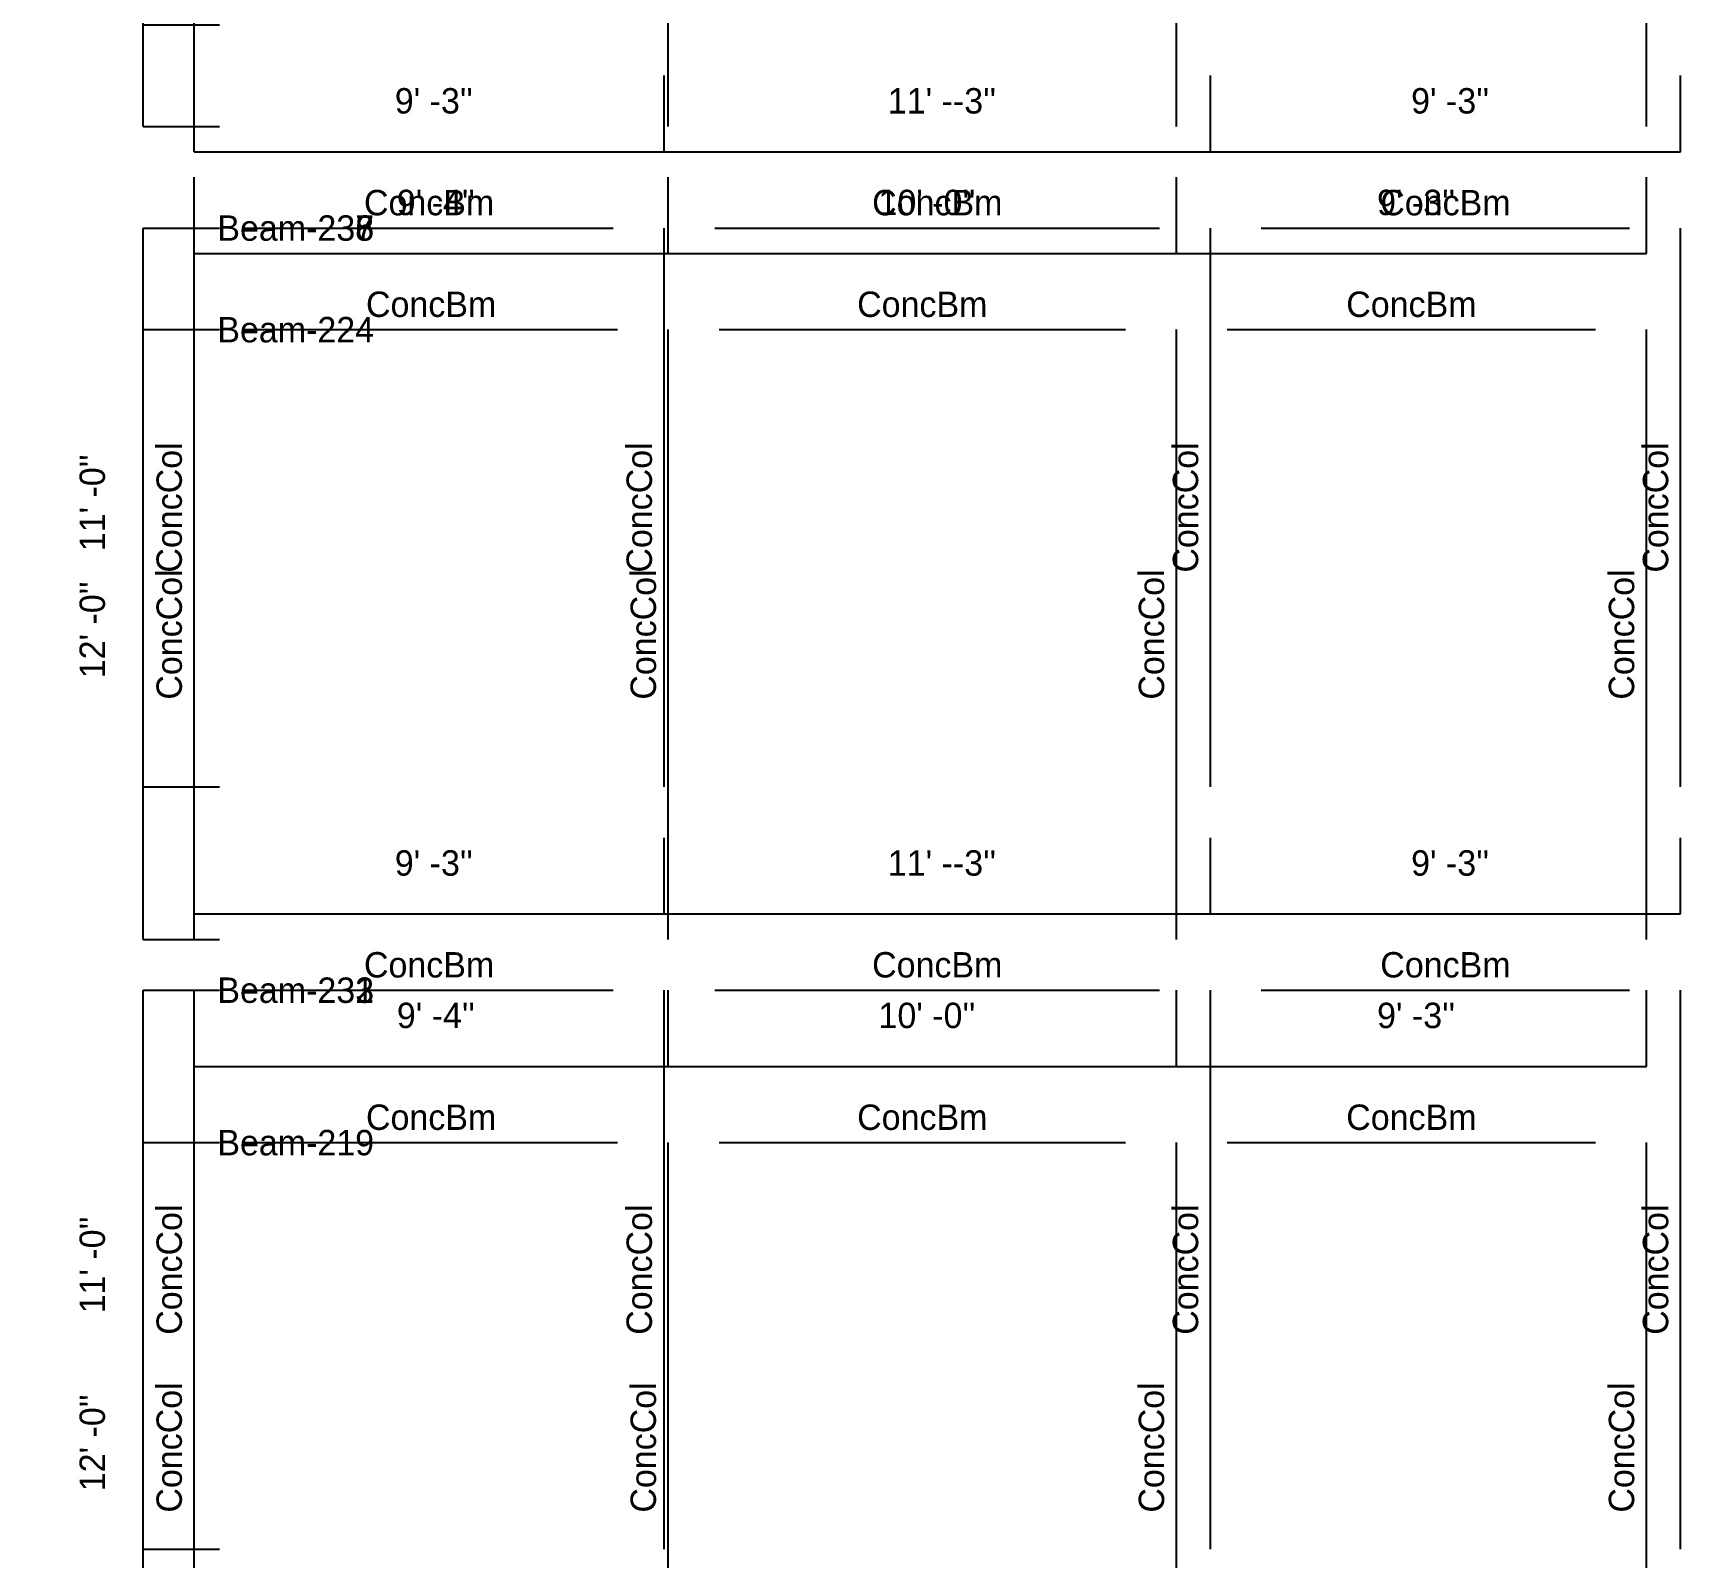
# Model space of a CAD drawing. Extents: x -38 to 2998, y -195 to 11529.
# Drawn here: x -38 to 355.8, y 7966 to 8326 of the extents above; entities that cross this region are included whole.
import ezdxf
from ezdxf.enums import TextEntityAlignment as Align

# ---------------------------------------------------------------- set-up
doc = ezdxf.new("R2010")
doc.units = 0
doc.header["$MEASUREMENT"] = 0
doc.layers.get('0').update_dxf_attribs({"linetype": 'CONTINUOUS'})
for name, color, linetype in [('CENTERLINES', 7, 'CONTINUOUS'), ('DIMENSIONS', 4, 'CONTINUOUS'), ('TEXT', 5, 'CONTINUOUS')]:
    doc.layers.add(name, color=color, linetype=linetype)
doc.dimstyles.get("Standard").update_dxf_attribs({"dimtxt": 0.18, "dimasz": 0.18, "dimexe": 0.18, "dimexo": 0.0625, "dimgap": 0.09, "dimtad": 0, "dimtih": 1, "dimtoh": 1, "dimdec": 4, "dimzin": 0, "dimtxsty": 'STANDARD', "dimcen": 0.09, "dimazin": 3, "dimtfac": 1, "dimtdec": 4, "dimtofl": 0, "dimtmove": 0, "dimatfit": 3, "dimtolj": 1, "dimtzin": 0})

# ---------------------------------------------------------------- blocks, each defined once
blk = doc.blocks.new('*D7965')
at = {"color": 1, "linetype": 'BYBLOCK'}
for points in [[(-8.29, 8060.29), (-7.23, 8059.23), (-16.77, 8068.77), (-15.71, 8067.71)], [(-8.29, 7916.29), (-7.23, 7915.23), (-16.77, 7924.77), (-15.71, 7923.71)]]:
    blk.add_solid(points, dxfattribs=at)
at = {"layer": 'DIMENSIONS', "color": 9, "linetype": 'BYBLOCK'}
for p, q in [((-12, 8064), (6, 8064)), ((-12, 7920), (6, 7920))]:
    blk.add_line(p, q, dxfattribs=at)
at = {"layer": 'DIMENSIONS', "color": 0, "linetype": 'BYBLOCK'}
blk.add_line((-12, 7920), (-12, 8064), dxfattribs=at)
at = {"layer": 'DIMENSIONS', "color": 0, "linetype": 'BYBLOCK', "insert": (-24, 7992), "char_height": 6, "attachment_point": 5, "rotation": 90}
blk.add_mtext("\\A1; 12' -0''", dxfattribs=at)
blk = doc.blocks.new('*D7966')
at = {"color": 1, "linetype": 'BYBLOCK'}
for points in [[(4.77, 8086.77), (3.71, 8085.71), (-3.71, 8078.29), (-4.77, 8077.23)], [(116.73, 8086.77), (115.67, 8085.71), (108.25, 8078.29), (107.19, 8077.23)]]:
    blk.add_solid(points, dxfattribs=at)
at = {"layer": 'DIMENSIONS', "color": 9, "linetype": 'BYBLOCK'}
for p, q in [((0, 8082), (0, 8100)), ((111.96, 8082), (111.96, 8100))]:
    blk.add_line(p, q, dxfattribs=at)
at = {"layer": 'DIMENSIONS', "color": 0, "linetype": 'BYBLOCK'}
blk.add_line((0, 8082), (111.96, 8082), dxfattribs=at)
at = {"layer": 'DIMENSIONS', "color": 0, "linetype": 'BYBLOCK', "insert": (55.98, 8094), "char_height": 6, "attachment_point": 5}
blk.add_mtext("\\A1; 9' -4''", dxfattribs=at)
blk = doc.blocks.new('*D7967')
at = {"color": 1, "linetype": 'BYBLOCK'}
for points in [[(116.73, 8086.77), (115.67, 8085.71), (108.25, 8078.29), (107.19, 8077.23)], [(236.73, 8086.77), (235.67, 8085.71), (228.25, 8078.29), (227.19, 8077.23)]]:
    blk.add_solid(points, dxfattribs=at)
at = {"layer": 'DIMENSIONS', "color": 9, "linetype": 'BYBLOCK'}
for p, q in [((111.96, 8082), (111.96, 8100)), ((231.96, 8082), (231.96, 8100))]:
    blk.add_line(p, q, dxfattribs=at)
at = {"layer": 'DIMENSIONS', "color": 0, "linetype": 'BYBLOCK'}
blk.add_line((111.96, 8082), (231.96, 8082), dxfattribs=at)
at = {"layer": 'DIMENSIONS', "color": 0, "linetype": 'BYBLOCK', "insert": (171.96, 8094), "char_height": 6, "attachment_point": 5}
blk.add_mtext("\\A1; 10' -0''", dxfattribs=at)
blk = doc.blocks.new('*D7968')
at = {"color": 1, "linetype": 'BYBLOCK'}
for points in [[(236.73, 8086.77), (235.67, 8085.71), (228.25, 8078.29), (227.19, 8077.23)], [(347.73, 8086.77), (346.67, 8085.71), (339.25, 8078.29), (338.19, 8077.23)]]:
    blk.add_solid(points, dxfattribs=at)
at = {"layer": 'DIMENSIONS', "color": 9, "linetype": 'BYBLOCK'}
for p, q in [((231.96, 8082), (231.96, 8100)), ((342.96, 8082), (342.96, 8100))]:
    blk.add_line(p, q, dxfattribs=at)
at = {"layer": 'DIMENSIONS', "color": 0, "linetype": 'BYBLOCK'}
blk.add_line((231.96, 8082), (342.96, 8082), dxfattribs=at)
at = {"layer": 'DIMENSIONS', "color": 0, "linetype": 'BYBLOCK', "insert": (287.46, 8094), "char_height": 6, "attachment_point": 5}
blk.add_mtext("\\A1; 9' -3''", dxfattribs=at)
blk = doc.blocks.new('*D7969')
at = {"color": 1, "linetype": 'BYBLOCK'}
for points in [[(-8.29, 8252.29), (-7.23, 8251.23), (-16.77, 8260.77), (-15.71, 8259.71)], [(-8.29, 8108.29), (-7.23, 8107.23), (-16.77, 8116.77), (-15.71, 8115.71)]]:
    blk.add_solid(points, dxfattribs=at)
at = {"layer": 'DIMENSIONS', "color": 9, "linetype": 'BYBLOCK'}
for p, q in [((-12, 8256), (6, 8256)), ((-12, 8112), (6, 8112))]:
    blk.add_line(p, q, dxfattribs=at)
at = {"layer": 'DIMENSIONS', "color": 0, "linetype": 'BYBLOCK'}
blk.add_line((-12, 8112), (-12, 8256), dxfattribs=at)
at = {"layer": 'DIMENSIONS', "color": 0, "linetype": 'BYBLOCK', "insert": (-24, 8184), "char_height": 6, "attachment_point": 5, "rotation": 90}
blk.add_mtext("\\A1; 12' -0''", dxfattribs=at)
blk = doc.blocks.new('*D7970')
at = {"color": 1, "linetype": 'BYBLOCK'}
for points in [[(4.77, 8278.77), (3.71, 8277.71), (-3.71, 8270.29), (-4.77, 8269.23)], [(116.73, 8278.77), (115.67, 8277.71), (108.25, 8270.29), (107.19, 8269.23)]]:
    blk.add_solid(points, dxfattribs=at)
at = {"layer": 'DIMENSIONS', "color": 9, "linetype": 'BYBLOCK'}
for p, q in [((0, 8274), (0, 8292)), ((111.96, 8274), (111.96, 8292))]:
    blk.add_line(p, q, dxfattribs=at)
at = {"layer": 'DIMENSIONS', "color": 0, "linetype": 'BYBLOCK'}
blk.add_line((0, 8274), (111.96, 8274), dxfattribs=at)
at = {"layer": 'DIMENSIONS', "color": 0, "linetype": 'BYBLOCK', "insert": (55.98, 8286), "char_height": 6, "attachment_point": 5}
blk.add_mtext("\\A1; 9' -4''", dxfattribs=at)
blk = doc.blocks.new('*D7971')
at = {"color": 1, "linetype": 'BYBLOCK'}
for points in [[(116.73, 8278.77), (115.67, 8277.71), (108.25, 8270.29), (107.19, 8269.23)], [(236.73, 8278.77), (235.67, 8277.71), (228.25, 8270.29), (227.19, 8269.23)]]:
    blk.add_solid(points, dxfattribs=at)
at = {"layer": 'DIMENSIONS', "color": 9, "linetype": 'BYBLOCK'}
for p, q in [((111.96, 8274), (111.96, 8292)), ((231.96, 8274), (231.96, 8292))]:
    blk.add_line(p, q, dxfattribs=at)
at = {"layer": 'DIMENSIONS', "color": 0, "linetype": 'BYBLOCK'}
blk.add_line((111.96, 8274), (231.96, 8274), dxfattribs=at)
at = {"layer": 'DIMENSIONS', "color": 0, "linetype": 'BYBLOCK', "insert": (171.96, 8286), "char_height": 6, "attachment_point": 5}
blk.add_mtext("\\A1; 10' -0''", dxfattribs=at)
blk = doc.blocks.new('*D7972')
at = {"color": 1, "linetype": 'BYBLOCK'}
for points in [[(236.73, 8278.77), (235.67, 8277.71), (228.25, 8270.29), (227.19, 8269.23)], [(347.73, 8278.77), (346.67, 8277.71), (339.25, 8270.29), (338.19, 8269.23)]]:
    blk.add_solid(points, dxfattribs=at)
at = {"layer": 'DIMENSIONS', "color": 9, "linetype": 'BYBLOCK'}
for p, q in [((231.96, 8274), (231.96, 8292)), ((342.96, 8274), (342.96, 8292))]:
    blk.add_line(p, q, dxfattribs=at)
at = {"layer": 'DIMENSIONS', "color": 0, "linetype": 'BYBLOCK'}
blk.add_line((231.96, 8274), (342.96, 8274), dxfattribs=at)
at = {"layer": 'DIMENSIONS', "color": 0, "linetype": 'BYBLOCK', "insert": (287.46, 8286), "char_height": 6, "attachment_point": 5}
blk.add_mtext("\\A1; 9' -3''", dxfattribs=at)
blk = doc.blocks.new('*D7973')
at = {"color": 1, "linetype": 'BYBLOCK'}
for points in [[(-8.29, 8444.29), (-7.23, 8443.23), (-16.77, 8452.77), (-15.71, 8451.71)], [(-8.29, 8300.29), (-7.23, 8299.23), (-16.77, 8308.77), (-15.71, 8307.71)]]:
    blk.add_solid(points, dxfattribs=at)
at = {"layer": 'DIMENSIONS', "color": 9, "linetype": 'BYBLOCK'}
for p, q in [((-12, 8448), (6, 8448)), ((-12, 8304), (6, 8304))]:
    blk.add_line(p, q, dxfattribs=at)
at = {"layer": 'DIMENSIONS', "color": 0, "linetype": 'BYBLOCK'}
blk.add_line((-12, 8304), (-12, 8448), dxfattribs=at)
at = {"layer": 'DIMENSIONS', "color": 0, "linetype": 'BYBLOCK', "insert": (-24, 8376), "char_height": 6, "attachment_point": 5, "rotation": 90}
blk.add_mtext("\\A1; 12' -0''", dxfattribs=at)
blk = doc.blocks.new('*D8447')
at = {"color": 1, "linetype": 'BYBLOCK'}
for points in [[(-8.29, 8096.29), (-7.23, 8095.23), (-16.77, 8104.77), (-15.71, 8103.71)], [(-8.29, 7964.29), (-7.23, 7963.23), (-16.77, 7972.77), (-15.71, 7971.71)]]:
    blk.add_solid(points, dxfattribs=at)
at = {"layer": 'DIMENSIONS', "color": 9, "linetype": 'BYBLOCK'}
for p, q in [((-12, 8100), (6, 8100)), ((-12, 7968), (6, 7968))]:
    blk.add_line(p, q, dxfattribs=at)
at = {"layer": 'DIMENSIONS', "color": 0, "linetype": 'BYBLOCK'}
blk.add_line((-12, 7968), (-12, 8100), dxfattribs=at)
at = {"layer": 'DIMENSIONS', "color": 0, "linetype": 'BYBLOCK', "insert": (-24, 8034), "char_height": 6, "attachment_point": 5, "rotation": 90}
blk.add_mtext("\\A1; 11' -0''", dxfattribs=at)
blk = doc.blocks.new('*D8448')
at = {"color": 1, "linetype": 'BYBLOCK'}
for points in [[(4.77, 8122.77), (3.71, 8121.71), (-3.71, 8114.29), (-4.77, 8113.23)], [(115.77, 8122.77), (114.71, 8121.71), (107.29, 8114.29), (106.23, 8113.23)]]:
    blk.add_solid(points, dxfattribs=at)
at = {"layer": 'DIMENSIONS', "color": 9, "linetype": 'BYBLOCK'}
for p, q in [((0, 8118), (0, 8136)), ((111, 8118), (111, 8136))]:
    blk.add_line(p, q, dxfattribs=at)
at = {"layer": 'DIMENSIONS', "color": 0, "linetype": 'BYBLOCK'}
blk.add_line((0, 8118), (111, 8118), dxfattribs=at)
at = {"layer": 'DIMENSIONS', "color": 0, "linetype": 'BYBLOCK', "insert": (55.5, 8130), "char_height": 6, "attachment_point": 5}
blk.add_mtext("\\A1; 9' -3''", dxfattribs=at)
blk = doc.blocks.new('*D8449')
at = {"color": 1, "linetype": 'BYBLOCK'}
for points in [[(115.77, 8122.77), (114.71, 8121.71), (107.29, 8114.29), (106.23, 8113.23)], [(244.77, 8122.77), (243.71, 8121.71), (236.29, 8114.29), (235.23, 8113.23)]]:
    blk.add_solid(points, dxfattribs=at)
at = {"layer": 'DIMENSIONS', "color": 9, "linetype": 'BYBLOCK'}
for p, q in [((111, 8118), (111, 8136)), ((240, 8118), (240, 8136))]:
    blk.add_line(p, q, dxfattribs=at)
at = {"layer": 'DIMENSIONS', "color": 0, "linetype": 'BYBLOCK'}
blk.add_line((111, 8118), (240, 8118), dxfattribs=at)
at = {"layer": 'DIMENSIONS', "color": 0, "linetype": 'BYBLOCK', "insert": (175.5, 8130), "char_height": 6, "attachment_point": 5}
blk.add_mtext("\\A1; 11' --3''", dxfattribs=at)
blk = doc.blocks.new('*D8450')
at = {"color": 1, "linetype": 'BYBLOCK'}
for points in [[(244.77, 8122.77), (243.71, 8121.71), (236.29, 8114.29), (235.23, 8113.23)], [(355.77, 8122.77), (354.71, 8121.71), (347.29, 8114.29), (346.23, 8113.23)]]:
    blk.add_solid(points, dxfattribs=at)
at = {"layer": 'DIMENSIONS', "color": 9, "linetype": 'BYBLOCK'}
for p, q in [((240, 8118), (240, 8136)), ((351, 8118), (351, 8136))]:
    blk.add_line(p, q, dxfattribs=at)
at = {"layer": 'DIMENSIONS', "color": 0, "linetype": 'BYBLOCK'}
blk.add_line((240, 8118), (351, 8118), dxfattribs=at)
at = {"layer": 'DIMENSIONS', "color": 0, "linetype": 'BYBLOCK', "insert": (295.5, 8130), "char_height": 6, "attachment_point": 5}
blk.add_mtext("\\A1; 9' -3''", dxfattribs=at)
blk = doc.blocks.new('*D8451')
at = {"color": 1, "linetype": 'BYBLOCK'}
for points in [[(-8.29, 8276.29), (-7.23, 8275.23), (-16.77, 8284.77), (-15.71, 8283.71)], [(-8.29, 8144.29), (-7.23, 8143.23), (-16.77, 8152.77), (-15.71, 8151.71)]]:
    blk.add_solid(points, dxfattribs=at)
at = {"layer": 'DIMENSIONS', "color": 9, "linetype": 'BYBLOCK'}
for p, q in [((-12, 8280), (6, 8280)), ((-12, 8148), (6, 8148))]:
    blk.add_line(p, q, dxfattribs=at)
at = {"layer": 'DIMENSIONS', "color": 0, "linetype": 'BYBLOCK'}
blk.add_line((-12, 8148), (-12, 8280), dxfattribs=at)
at = {"layer": 'DIMENSIONS', "color": 0, "linetype": 'BYBLOCK', "insert": (-24, 8214), "char_height": 6, "attachment_point": 5, "rotation": 90}
blk.add_mtext("\\A1; 11' -0''", dxfattribs=at)
blk = doc.blocks.new('*D8452')
at = {"color": 1, "linetype": 'BYBLOCK'}
for points in [[(4.77, 8302.77), (3.71, 8301.71), (-3.71, 8294.29), (-4.77, 8293.23)], [(115.77, 8302.77), (114.71, 8301.71), (107.29, 8294.29), (106.23, 8293.23)]]:
    blk.add_solid(points, dxfattribs=at)
at = {"layer": 'DIMENSIONS', "color": 9, "linetype": 'BYBLOCK'}
for p, q in [((0, 8298), (0, 8316)), ((111, 8298), (111, 8316))]:
    blk.add_line(p, q, dxfattribs=at)
at = {"layer": 'DIMENSIONS', "color": 0, "linetype": 'BYBLOCK'}
blk.add_line((0, 8298), (111, 8298), dxfattribs=at)
at = {"layer": 'DIMENSIONS', "color": 0, "linetype": 'BYBLOCK', "insert": (55.5, 8310), "char_height": 6, "attachment_point": 5}
blk.add_mtext("\\A1; 9' -3''", dxfattribs=at)
blk = doc.blocks.new('*D8453')
at = {"color": 1, "linetype": 'BYBLOCK'}
for points in [[(115.77, 8302.77), (114.71, 8301.71), (107.29, 8294.29), (106.23, 8293.23)], [(244.77, 8302.77), (243.71, 8301.71), (236.29, 8294.29), (235.23, 8293.23)]]:
    blk.add_solid(points, dxfattribs=at)
at = {"layer": 'DIMENSIONS', "color": 9, "linetype": 'BYBLOCK'}
for p, q in [((111, 8298), (111, 8316)), ((240, 8298), (240, 8316))]:
    blk.add_line(p, q, dxfattribs=at)
at = {"layer": 'DIMENSIONS', "color": 0, "linetype": 'BYBLOCK'}
blk.add_line((111, 8298), (240, 8298), dxfattribs=at)
at = {"layer": 'DIMENSIONS', "color": 0, "linetype": 'BYBLOCK', "insert": (175.5, 8310), "char_height": 6, "attachment_point": 5}
blk.add_mtext("\\A1; 11' --3''", dxfattribs=at)
blk = doc.blocks.new('*D8454')
at = {"color": 1, "linetype": 'BYBLOCK'}
for points in [[(244.77, 8302.77), (243.71, 8301.71), (236.29, 8294.29), (235.23, 8293.23)], [(355.77, 8302.77), (354.71, 8301.71), (347.29, 8294.29), (346.23, 8293.23)]]:
    blk.add_solid(points, dxfattribs=at)
at = {"layer": 'DIMENSIONS', "color": 9, "linetype": 'BYBLOCK'}
for p, q in [((240, 8298), (240, 8316)), ((351, 8298), (351, 8316))]:
    blk.add_line(p, q, dxfattribs=at)
at = {"layer": 'DIMENSIONS', "color": 0, "linetype": 'BYBLOCK'}
blk.add_line((240, 8298), (351, 8298), dxfattribs=at)
at = {"layer": 'DIMENSIONS', "color": 0, "linetype": 'BYBLOCK', "insert": (295.5, 8310), "char_height": 6, "attachment_point": 5}
blk.add_mtext("\\A1; 9' -3''", dxfattribs=at)
blk = doc.blocks.new('*D8455')
at = {"color": 1, "linetype": 'BYBLOCK'}
for points in [[(-8.29, 8456.29), (-7.23, 8455.23), (-16.77, 8464.77), (-15.71, 8463.71)], [(-8.29, 8324.29), (-7.23, 8323.23), (-16.77, 8332.77), (-15.71, 8331.71)]]:
    blk.add_solid(points, dxfattribs=at)
at = {"layer": 'DIMENSIONS', "color": 9, "linetype": 'BYBLOCK'}
for p, q in [((-12, 8460), (6, 8460)), ((-12, 8328), (6, 8328))]:
    blk.add_line(p, q, dxfattribs=at)
at = {"layer": 'DIMENSIONS', "color": 0, "linetype": 'BYBLOCK'}
blk.add_line((-12, 8328), (-12, 8460), dxfattribs=at)
at = {"layer": 'DIMENSIONS', "color": 0, "linetype": 'BYBLOCK', "insert": (-24, 8394), "char_height": 6, "attachment_point": 5, "rotation": 90}
blk.add_mtext("\\A1; 11' -0''", dxfattribs=at)
blk = doc.blocks.new('*D8917')
at = {"color": 1, "linetype": 'BYBLOCK'}
for points in [[(-8.29, 8096.29), (-7.23, 8095.23), (-16.77, 8104.77), (-15.71, 8103.71)], [(-8.29, 7964.29), (-7.23, 7963.23), (-16.77, 7972.77), (-15.71, 7971.71)]]:
    blk.add_solid(points, dxfattribs=at)
at = {"layer": 'DIMENSIONS', "color": 9, "linetype": 'BYBLOCK'}
for p, q in [((-12, 8100), (6, 8100)), ((-12, 7968), (6, 7968))]:
    blk.add_line(p, q, dxfattribs=at)
at = {"layer": 'DIMENSIONS', "color": 0, "linetype": 'BYBLOCK'}
blk.add_line((-12, 7968), (-12, 8100), dxfattribs=at)
at = {"layer": 'DIMENSIONS', "color": 0, "linetype": 'BYBLOCK', "insert": (-24, 8034), "char_height": 6, "attachment_point": 5, "rotation": 90}
blk.add_mtext("\\A1; 11' -0''", dxfattribs=at)
blk = doc.blocks.new('*D8918')
at = {"color": 1, "linetype": 'BYBLOCK'}
for points in [[(4.77, 8122.77), (3.71, 8121.71), (-3.71, 8114.29), (-4.77, 8113.23)], [(115.77, 8122.77), (114.71, 8121.71), (107.29, 8114.29), (106.23, 8113.23)]]:
    blk.add_solid(points, dxfattribs=at)
at = {"layer": 'DIMENSIONS', "color": 9, "linetype": 'BYBLOCK'}
for p, q in [((0, 8118), (0, 8136)), ((111, 8118), (111, 8136))]:
    blk.add_line(p, q, dxfattribs=at)
at = {"layer": 'DIMENSIONS', "color": 0, "linetype": 'BYBLOCK'}
blk.add_line((0, 8118), (111, 8118), dxfattribs=at)
at = {"layer": 'DIMENSIONS', "color": 0, "linetype": 'BYBLOCK', "insert": (55.5, 8130), "char_height": 6, "attachment_point": 5}
blk.add_mtext("\\A1; 9' -3''", dxfattribs=at)
blk = doc.blocks.new('*D8919')
at = {"color": 1, "linetype": 'BYBLOCK'}
for points in [[(115.77, 8122.77), (114.71, 8121.71), (107.29, 8114.29), (106.23, 8113.23)], [(244.77, 8122.77), (243.71, 8121.71), (236.29, 8114.29), (235.23, 8113.23)]]:
    blk.add_solid(points, dxfattribs=at)
at = {"layer": 'DIMENSIONS', "color": 9, "linetype": 'BYBLOCK'}
for p, q in [((111, 8118), (111, 8136)), ((240, 8118), (240, 8136))]:
    blk.add_line(p, q, dxfattribs=at)
at = {"layer": 'DIMENSIONS', "color": 0, "linetype": 'BYBLOCK'}
blk.add_line((111, 8118), (240, 8118), dxfattribs=at)
at = {"layer": 'DIMENSIONS', "color": 0, "linetype": 'BYBLOCK', "insert": (175.5, 8130), "char_height": 6, "attachment_point": 5}
blk.add_mtext("\\A1; 11' --3''", dxfattribs=at)
blk = doc.blocks.new('*D8920')
at = {"color": 1, "linetype": 'BYBLOCK'}
for points in [[(244.77, 8122.77), (243.71, 8121.71), (236.29, 8114.29), (235.23, 8113.23)], [(355.77, 8122.77), (354.71, 8121.71), (347.29, 8114.29), (346.23, 8113.23)]]:
    blk.add_solid(points, dxfattribs=at)
at = {"layer": 'DIMENSIONS', "color": 9, "linetype": 'BYBLOCK'}
for p, q in [((240, 8118), (240, 8136)), ((351, 8118), (351, 8136))]:
    blk.add_line(p, q, dxfattribs=at)
at = {"layer": 'DIMENSIONS', "color": 0, "linetype": 'BYBLOCK'}
blk.add_line((240, 8118), (351, 8118), dxfattribs=at)
at = {"layer": 'DIMENSIONS', "color": 0, "linetype": 'BYBLOCK', "insert": (295.5, 8130), "char_height": 6, "attachment_point": 5}
blk.add_mtext("\\A1; 9' -3''", dxfattribs=at)
blk = doc.blocks.new('*D8921')
at = {"color": 1, "linetype": 'BYBLOCK'}
for points in [[(-8.29, 8276.29), (-7.23, 8275.23), (-16.77, 8284.77), (-15.71, 8283.71)], [(-8.29, 8144.29), (-7.23, 8143.23), (-16.77, 8152.77), (-15.71, 8151.71)]]:
    blk.add_solid(points, dxfattribs=at)
at = {"layer": 'DIMENSIONS', "color": 9, "linetype": 'BYBLOCK'}
for p, q in [((-12, 8280), (6, 8280)), ((-12, 8148), (6, 8148))]:
    blk.add_line(p, q, dxfattribs=at)
at = {"layer": 'DIMENSIONS', "color": 0, "linetype": 'BYBLOCK'}
blk.add_line((-12, 8148), (-12, 8280), dxfattribs=at)
at = {"layer": 'DIMENSIONS', "color": 0, "linetype": 'BYBLOCK', "insert": (-24, 8214), "char_height": 6, "attachment_point": 5, "rotation": 90}
blk.add_mtext("\\A1; 11' -0''", dxfattribs=at)
blk = doc.blocks.new('*D8922')
at = {"color": 1, "linetype": 'BYBLOCK'}
for points in [[(4.77, 8302.77), (3.71, 8301.71), (-3.71, 8294.29), (-4.77, 8293.23)], [(115.77, 8302.77), (114.71, 8301.71), (107.29, 8294.29), (106.23, 8293.23)]]:
    blk.add_solid(points, dxfattribs=at)
at = {"layer": 'DIMENSIONS', "color": 9, "linetype": 'BYBLOCK'}
for p, q in [((0, 8298), (0, 8316)), ((111, 8298), (111, 8316))]:
    blk.add_line(p, q, dxfattribs=at)
at = {"layer": 'DIMENSIONS', "color": 0, "linetype": 'BYBLOCK'}
blk.add_line((0, 8298), (111, 8298), dxfattribs=at)
at = {"layer": 'DIMENSIONS', "color": 0, "linetype": 'BYBLOCK', "insert": (55.5, 8310), "char_height": 6, "attachment_point": 5}
blk.add_mtext("\\A1; 9' -3''", dxfattribs=at)
blk = doc.blocks.new('*D8923')
at = {"color": 1, "linetype": 'BYBLOCK'}
for points in [[(115.77, 8302.77), (114.71, 8301.71), (107.29, 8294.29), (106.23, 8293.23)], [(244.77, 8302.77), (243.71, 8301.71), (236.29, 8294.29), (235.23, 8293.23)]]:
    blk.add_solid(points, dxfattribs=at)
at = {"layer": 'DIMENSIONS', "color": 9, "linetype": 'BYBLOCK'}
for p, q in [((111, 8298), (111, 8316)), ((240, 8298), (240, 8316))]:
    blk.add_line(p, q, dxfattribs=at)
at = {"layer": 'DIMENSIONS', "color": 0, "linetype": 'BYBLOCK'}
blk.add_line((111, 8298), (240, 8298), dxfattribs=at)
at = {"layer": 'DIMENSIONS', "color": 0, "linetype": 'BYBLOCK', "insert": (175.5, 8310), "char_height": 6, "attachment_point": 5}
blk.add_mtext("\\A1; 11' --3''", dxfattribs=at)
blk = doc.blocks.new('*D8924')
at = {"color": 1, "linetype": 'BYBLOCK'}
for points in [[(244.77, 8302.77), (243.71, 8301.71), (236.29, 8294.29), (235.23, 8293.23)], [(355.77, 8302.77), (354.71, 8301.71), (347.29, 8294.29), (346.23, 8293.23)]]:
    blk.add_solid(points, dxfattribs=at)
at = {"layer": 'DIMENSIONS', "color": 9, "linetype": 'BYBLOCK'}
for p, q in [((240, 8298), (240, 8316)), ((351, 8298), (351, 8316))]:
    blk.add_line(p, q, dxfattribs=at)
at = {"layer": 'DIMENSIONS', "color": 0, "linetype": 'BYBLOCK'}
blk.add_line((240, 8298), (351, 8298), dxfattribs=at)
at = {"layer": 'DIMENSIONS', "color": 0, "linetype": 'BYBLOCK', "insert": (295.5, 8310), "char_height": 6, "attachment_point": 5}
blk.add_mtext("\\A1; 9' -3''", dxfattribs=at)
blk = doc.blocks.new('*D8925')
at = {"color": 1, "linetype": 'BYBLOCK'}
for points in [[(-8.29, 8456.29), (-7.23, 8455.23), (-16.77, 8464.77), (-15.71, 8463.71)], [(-8.29, 8324.29), (-7.23, 8323.23), (-16.77, 8332.77), (-15.71, 8331.71)]]:
    blk.add_solid(points, dxfattribs=at)
at = {"layer": 'DIMENSIONS', "color": 9, "linetype": 'BYBLOCK'}
for p, q in [((-12, 8460), (6, 8460)), ((-12, 8328), (6, 8328))]:
    blk.add_line(p, q, dxfattribs=at)
at = {"layer": 'DIMENSIONS', "color": 0, "linetype": 'BYBLOCK'}
blk.add_line((-12, 8328), (-12, 8460), dxfattribs=at)
at = {"layer": 'DIMENSIONS', "color": 0, "linetype": 'BYBLOCK', "insert": (-24, 8394), "char_height": 6, "attachment_point": 5, "rotation": 90}
blk.add_mtext("\\A1; 11' -0''", dxfattribs=at)
blk = doc.blocks.new('*D9387')
at = {"color": 1, "linetype": 'BYBLOCK'}
for points in [[(-8.29, 8096.29), (-7.23, 8095.23), (-16.77, 8104.77), (-15.71, 8103.71)], [(-8.29, 7964.29), (-7.23, 7963.23), (-16.77, 7972.77), (-15.71, 7971.71)]]:
    blk.add_solid(points, dxfattribs=at)
at = {"layer": 'DIMENSIONS', "color": 9, "linetype": 'BYBLOCK'}
for p, q in [((-12, 8100), (6, 8100)), ((-12, 7968), (6, 7968))]:
    blk.add_line(p, q, dxfattribs=at)
at = {"layer": 'DIMENSIONS', "color": 0, "linetype": 'BYBLOCK'}
blk.add_line((-12, 7968), (-12, 8100), dxfattribs=at)
at = {"layer": 'DIMENSIONS', "color": 0, "linetype": 'BYBLOCK', "insert": (-24, 8034), "char_height": 6, "attachment_point": 5, "rotation": 90}
blk.add_mtext("\\A1; 11' -0''", dxfattribs=at)
blk = doc.blocks.new('*D9388')
at = {"color": 1, "linetype": 'BYBLOCK'}
for points in [[(4.77, 8122.77), (3.71, 8121.71), (-3.71, 8114.29), (-4.77, 8113.23)], [(115.77, 8122.77), (114.71, 8121.71), (107.29, 8114.29), (106.23, 8113.23)]]:
    blk.add_solid(points, dxfattribs=at)
at = {"layer": 'DIMENSIONS', "color": 9, "linetype": 'BYBLOCK'}
for p, q in [((0, 8118), (0, 8136)), ((111, 8118), (111, 8136))]:
    blk.add_line(p, q, dxfattribs=at)
at = {"layer": 'DIMENSIONS', "color": 0, "linetype": 'BYBLOCK'}
blk.add_line((0, 8118), (111, 8118), dxfattribs=at)
at = {"layer": 'DIMENSIONS', "color": 0, "linetype": 'BYBLOCK', "insert": (55.5, 8130), "char_height": 6, "attachment_point": 5}
blk.add_mtext("\\A1; 9' -3''", dxfattribs=at)
blk = doc.blocks.new('*D9389')
at = {"color": 1, "linetype": 'BYBLOCK'}
for points in [[(115.77, 8122.77), (114.71, 8121.71), (107.29, 8114.29), (106.23, 8113.23)], [(244.77, 8122.77), (243.71, 8121.71), (236.29, 8114.29), (235.23, 8113.23)]]:
    blk.add_solid(points, dxfattribs=at)
at = {"layer": 'DIMENSIONS', "color": 9, "linetype": 'BYBLOCK'}
for p, q in [((111, 8118), (111, 8136)), ((240, 8118), (240, 8136))]:
    blk.add_line(p, q, dxfattribs=at)
at = {"layer": 'DIMENSIONS', "color": 0, "linetype": 'BYBLOCK'}
blk.add_line((111, 8118), (240, 8118), dxfattribs=at)
at = {"layer": 'DIMENSIONS', "color": 0, "linetype": 'BYBLOCK', "insert": (175.5, 8130), "char_height": 6, "attachment_point": 5}
blk.add_mtext("\\A1; 11' --3''", dxfattribs=at)
blk = doc.blocks.new('*D9390')
at = {"color": 1, "linetype": 'BYBLOCK'}
for points in [[(244.77, 8122.77), (243.71, 8121.71), (236.29, 8114.29), (235.23, 8113.23)], [(355.77, 8122.77), (354.71, 8121.71), (347.29, 8114.29), (346.23, 8113.23)]]:
    blk.add_solid(points, dxfattribs=at)
at = {"layer": 'DIMENSIONS', "color": 9, "linetype": 'BYBLOCK'}
for p, q in [((240, 8118), (240, 8136)), ((351, 8118), (351, 8136))]:
    blk.add_line(p, q, dxfattribs=at)
at = {"layer": 'DIMENSIONS', "color": 0, "linetype": 'BYBLOCK'}
blk.add_line((240, 8118), (351, 8118), dxfattribs=at)
at = {"layer": 'DIMENSIONS', "color": 0, "linetype": 'BYBLOCK', "insert": (295.5, 8130), "char_height": 6, "attachment_point": 5}
blk.add_mtext("\\A1; 9' -3''", dxfattribs=at)
blk = doc.blocks.new('*D9391')
at = {"color": 1, "linetype": 'BYBLOCK'}
for points in [[(-8.29, 8276.29), (-7.23, 8275.23), (-16.77, 8284.77), (-15.71, 8283.71)], [(-8.29, 8144.29), (-7.23, 8143.23), (-16.77, 8152.77), (-15.71, 8151.71)]]:
    blk.add_solid(points, dxfattribs=at)
at = {"layer": 'DIMENSIONS', "color": 9, "linetype": 'BYBLOCK'}
for p, q in [((-12, 8280), (6, 8280)), ((-12, 8148), (6, 8148))]:
    blk.add_line(p, q, dxfattribs=at)
at = {"layer": 'DIMENSIONS', "color": 0, "linetype": 'BYBLOCK'}
blk.add_line((-12, 8148), (-12, 8280), dxfattribs=at)
at = {"layer": 'DIMENSIONS', "color": 0, "linetype": 'BYBLOCK', "insert": (-24, 8214), "char_height": 6, "attachment_point": 5, "rotation": 90}
blk.add_mtext("\\A1; 11' -0''", dxfattribs=at)
blk = doc.blocks.new('*D9392')
at = {"color": 1, "linetype": 'BYBLOCK'}
for points in [[(4.77, 8302.77), (3.71, 8301.71), (-3.71, 8294.29), (-4.77, 8293.23)], [(115.77, 8302.77), (114.71, 8301.71), (107.29, 8294.29), (106.23, 8293.23)]]:
    blk.add_solid(points, dxfattribs=at)
at = {"layer": 'DIMENSIONS', "color": 9, "linetype": 'BYBLOCK'}
for p, q in [((0, 8298), (0, 8316)), ((111, 8298), (111, 8316))]:
    blk.add_line(p, q, dxfattribs=at)
at = {"layer": 'DIMENSIONS', "color": 0, "linetype": 'BYBLOCK'}
blk.add_line((0, 8298), (111, 8298), dxfattribs=at)
at = {"layer": 'DIMENSIONS', "color": 0, "linetype": 'BYBLOCK', "insert": (55.5, 8310), "char_height": 6, "attachment_point": 5}
blk.add_mtext("\\A1; 9' -3''", dxfattribs=at)
blk = doc.blocks.new('*D9393')
at = {"color": 1, "linetype": 'BYBLOCK'}
for points in [[(115.77, 8302.77), (114.71, 8301.71), (107.29, 8294.29), (106.23, 8293.23)], [(244.77, 8302.77), (243.71, 8301.71), (236.29, 8294.29), (235.23, 8293.23)]]:
    blk.add_solid(points, dxfattribs=at)
at = {"layer": 'DIMENSIONS', "color": 9, "linetype": 'BYBLOCK'}
for p, q in [((111, 8298), (111, 8316)), ((240, 8298), (240, 8316))]:
    blk.add_line(p, q, dxfattribs=at)
at = {"layer": 'DIMENSIONS', "color": 0, "linetype": 'BYBLOCK'}
blk.add_line((111, 8298), (240, 8298), dxfattribs=at)
at = {"layer": 'DIMENSIONS', "color": 0, "linetype": 'BYBLOCK', "insert": (175.5, 8310), "char_height": 6, "attachment_point": 5}
blk.add_mtext("\\A1; 11' --3''", dxfattribs=at)
blk = doc.blocks.new('*D9394')
at = {"color": 1, "linetype": 'BYBLOCK'}
for points in [[(244.77, 8302.77), (243.71, 8301.71), (236.29, 8294.29), (235.23, 8293.23)], [(355.77, 8302.77), (354.71, 8301.71), (347.29, 8294.29), (346.23, 8293.23)]]:
    blk.add_solid(points, dxfattribs=at)
at = {"layer": 'DIMENSIONS', "color": 9, "linetype": 'BYBLOCK'}
for p, q in [((240, 8298), (240, 8316)), ((351, 8298), (351, 8316))]:
    blk.add_line(p, q, dxfattribs=at)
at = {"layer": 'DIMENSIONS', "color": 0, "linetype": 'BYBLOCK'}
blk.add_line((240, 8298), (351, 8298), dxfattribs=at)
at = {"layer": 'DIMENSIONS', "color": 0, "linetype": 'BYBLOCK', "insert": (295.5, 8310), "char_height": 6, "attachment_point": 5}
blk.add_mtext("\\A1; 9' -3''", dxfattribs=at)
blk = doc.blocks.new('*D9395')
at = {"color": 1, "linetype": 'BYBLOCK'}
for points in [[(-8.29, 8456.29), (-7.23, 8455.23), (-16.77, 8464.77), (-15.71, 8463.71)], [(-8.29, 8324.29), (-7.23, 8323.23), (-16.77, 8332.77), (-15.71, 8331.71)]]:
    blk.add_solid(points, dxfattribs=at)
at = {"layer": 'DIMENSIONS', "color": 9, "linetype": 'BYBLOCK'}
for p, q in [((-12, 8460), (6, 8460)), ((-12, 8328), (6, 8328))]:
    blk.add_line(p, q, dxfattribs=at)
at = {"layer": 'DIMENSIONS', "color": 0, "linetype": 'BYBLOCK'}
blk.add_line((-12, 8328), (-12, 8460), dxfattribs=at)
at = {"layer": 'DIMENSIONS', "color": 0, "linetype": 'BYBLOCK', "insert": (-24, 8394), "char_height": 6, "attachment_point": 5, "rotation": 90}
blk.add_mtext("\\A1; 11' -0''", dxfattribs=at)

msp = doc.modelspace()

# ---------------------------------------------------------------- linework, layer by layer
at = {"layer": 'CENTERLINES', "color": 0, "linetype": 'CONTINUOUS'}
for p, q in [((0, 8304), (0, 8448)), ((111.96, 8304), (111.96, 8448)), ((231.96, 8304), (231.96, 8448)), ((342.96, 8304), (342.96, 8448)), ((0, 8148), (0, 8280)), ((0, 8148), (0, 8280)), ((0, 8148), (0, 8280)), ((12, 8280), (99, 8280)), ((12, 8280), (99, 8280)), ((12, 8280), (99, 8280)), ((111, 8148), (111, 8280)), ((111, 8148), (111, 8280)), ((111, 8148), (111, 8280)), ((123, 8280), (228, 8280)), ((123, 8280), (228, 8280)), ((123, 8280), (228, 8280)), ((240, 8148), (240, 8280)), ((240, 8148), (240, 8280)), ((240, 8148), (240, 8280)), ((252, 8280), (339, 8280)), ((252, 8280), (339, 8280)), ((252, 8280), (339, 8280)), ((351, 8148), (351, 8280)), ((351, 8148), (351, 8280)), ((351, 8148), (351, 8280)), ((0, 8112), (0, 8256)), ((12, 8256), (99.96, 8256)), ((111.96, 8112), (111.96, 8256)), ((123.96, 8256), (219.96, 8256)), ((231.96, 8112), (231.96, 8256)), ((243.96, 8256), (330.96, 8256)), ((342.96, 8112), (342.96, 8256)), ((0, 7968), (0, 8100)), ((0, 7968), (0, 8100)), ((0, 7968), (0, 8100)), ((12, 8100), (99, 8100)), ((12, 8100), (99, 8100)), ((12, 8100), (99, 8100)), ((111, 7968), (111, 8100)), ((111, 7968), (111, 8100)), ((111, 7968), (111, 8100)), ((123, 8100), (228, 8100)), ((123, 8100), (228, 8100)), ((123, 8100), (228, 8100)), ((240, 7968), (240, 8100)), ((240, 7968), (240, 8100)), ((240, 7968), (240, 8100)), ((252, 8100), (339, 8100)), ((252, 8100), (339, 8100)), ((252, 8100), (339, 8100)), ((351, 7968), (351, 8100)), ((351, 7968), (351, 8100)), ((351, 7968), (351, 8100)), ((0, 7920), (0, 8064)), ((12, 8064), (99.96, 8064)), ((111.96, 7920), (111.96, 8064)), ((123.96, 8064), (219.96, 8064)), ((231.96, 7920), (231.96, 8064)), ((243.96, 8064), (330.96, 8064)), ((342.96, 7920), (342.96, 8064))]:
    msp.add_line(p, q, dxfattribs=at)

# ---------------------------------------------------------------- texts
at = {"layer": 'TEXT', "color": 0}
for s, p in [('ConcBm', (55.5, 8286)), ('ConcBm', (55.5, 8286)), ('ConcBm', (55.5, 8286)), ('ConcBm', (175.5, 8286)), ('ConcBm', (175.5, 8286)), ('ConcBm', (175.5, 8286)), ('ConcBm', (295.5, 8286)), ('ConcBm', (295.5, 8286)), ('ConcBm', (295.5, 8286)), ('Beam-238', (24, 8280)), ('Beam-237', (24, 8280)), ('Beam-236', (24, 8280)), ('ConcBm', (55.98, 8262)), ('ConcBm', (171.96, 8262)), ('ConcBm', (287.46, 8262)), ('Beam-224', (24, 8256)), ('ConcBm', (55.5, 8106)), ('ConcBm', (55.5, 8106)), ('ConcBm', (55.5, 8106)), ('ConcBm', (175.5, 8106)), ('ConcBm', (175.5, 8106)), ('ConcBm', (175.5, 8106)), ('ConcBm', (295.5, 8106)), ('ConcBm', (295.5, 8106)), ('ConcBm', (295.5, 8106)), ('Beam-233', (24, 8100)), ('Beam-232', (24, 8100)), ('Beam-231', (24, 8100)), ('ConcBm', (55.98, 8070)), ('ConcBm', (171.96, 8070)), ('ConcBm', (287.46, 8070)), ('Beam-219', (24, 8064))]:
    msp.add_text(s, height=6, dxfattribs=at).set_placement(p, align=Align.MIDDLE)
for p in [(-6, 8214), (-6, 8214), (-6, 8214), (105, 8214), (105, 8214), (105, 8214), (234, 8214), (234, 8214), (234, 8214), (345, 8214), (345, 8214), (345, 8214), (-6, 8184), (105.96, 8184), (225.96, 8184), (336.96, 8184), (-6, 8034), (-6, 8034), (-6, 8034), (105, 8034), (105, 8034), (105, 8034), (234, 8034), (234, 8034), (234, 8034), (345, 8034), (345, 8034), (345, 8034), (-6, 7992), (105.96, 7992), (225.96, 7992), (336.96, 7992)]:
    msp.add_text('ConcCol', height=6, rotation=90, dxfattribs=at).set_placement(p, align=Align.MIDDLE)

# ---------------------------------------------------------------- dimensions: what is measured, and where the dimension line sits
at = {"layer": 'DIMENSIONS'}
for base, p1, p2, picture, middle in [((-12, 8460), (-24, 8328), (-24, 8460), '*D8455', (-24, 8394)), ((-12, 8460), (-24, 8328), (-24, 8460), '*D8925', (-24, 8394)), ((-12, 8460), (-24, 8328), (-24, 8460), '*D9395', (-24, 8394)), ((-12, 8448), (-24, 8304), (-24, 8448), '*D7973', (-24, 8376)), ((111, 8298), (0, 8286), (111, 8286), '*D8452', (55.5, 8286)), ((111, 8298), (0, 8286), (111, 8286), '*D8922', (55.5, 8286)), ((111, 8298), (0, 8286), (111, 8286), '*D9392', (55.5, 8286)), ((240, 8298), (111, 8286), (240, 8286), '*D8453', (175.5, 8286)), ((240, 8298), (111, 8286), (240, 8286), '*D8923', (175.5, 8286)), ((240, 8298), (111, 8286), (240, 8286), '*D9393', (175.5, 8286)), ((351, 8298), (240, 8286), (351, 8286), '*D8454', (295.5, 8286)), ((351, 8298), (240, 8286), (351, 8286), '*D8924', (295.5, 8286)), ((351, 8298), (240, 8286), (351, 8286), '*D9394', (295.5, 8286)), ((111.96, 8274), (0, 8262), (111.96, 8262), '*D7970', (55.98, 8262)), ((231.96, 8274), (111.96, 8262), (231.96, 8262), '*D7971', (171.96, 8262)), ((342.96, 8274), (231.96, 8262), (342.96, 8262), '*D7972', (287.46, 8262)), ((-12, 8280), (-24, 8148), (-24, 8280), '*D8451', (-24, 8214)), ((-12, 8280), (-24, 8148), (-24, 8280), '*D8921', (-24, 8214)), ((-12, 8280), (-24, 8148), (-24, 8280), '*D9391', (-24, 8214)), ((-12, 8256), (-24, 8112), (-24, 8256), '*D7969', (-24, 8184)), ((111, 8118), (0, 8106), (111, 8106), '*D8448', (55.5, 8106)), ((111, 8118), (0, 8106), (111, 8106), '*D8918', (55.5, 8106)), ((111, 8118), (0, 8106), (111, 8106), '*D9388', (55.5, 8106)), ((240, 8118), (111, 8106), (240, 8106), '*D8449', (175.5, 8106)), ((240, 8118), (111, 8106), (240, 8106), '*D8919', (175.5, 8106)), ((240, 8118), (111, 8106), (240, 8106), '*D9389', (175.5, 8106)), ((351, 8118), (240, 8106), (351, 8106), '*D8450', (295.5, 8106)), ((351, 8118), (240, 8106), (351, 8106), '*D8920', (295.5, 8106)), ((351, 8118), (240, 8106), (351, 8106), '*D9390', (295.5, 8106)), ((111.96, 8082), (0, 8070), (111.96, 8070), '*D7966', (55.98, 8070)), ((231.96, 8082), (111.96, 8070), (231.96, 8070), '*D7967', (171.96, 8070)), ((342.96, 8082), (231.96, 8070), (342.96, 8070), '*D7968', (287.46, 8070)), ((-12, 8100), (-24, 7968), (-24, 8100), '*D8447', (-24, 8034)), ((-12, 8100), (-24, 7968), (-24, 8100), '*D8917', (-24, 8034)), ((-12, 8100), (-24, 7968), (-24, 8100), '*D9387', (-24, 8034)), ((-12, 8064), (-24, 7920), (-24, 8064), '*D7965', (-24, 7992))]:
    dim = msp.add_linear_dim(base=base, p1=p1, p2=p2, dimstyle='STANDARD', dxfattribs=at)
    dim.commit()
    dim.dimension.update_dxf_attribs({"geometry": picture, "text_midpoint": middle})

doc.saveas('drawing.dxf')
